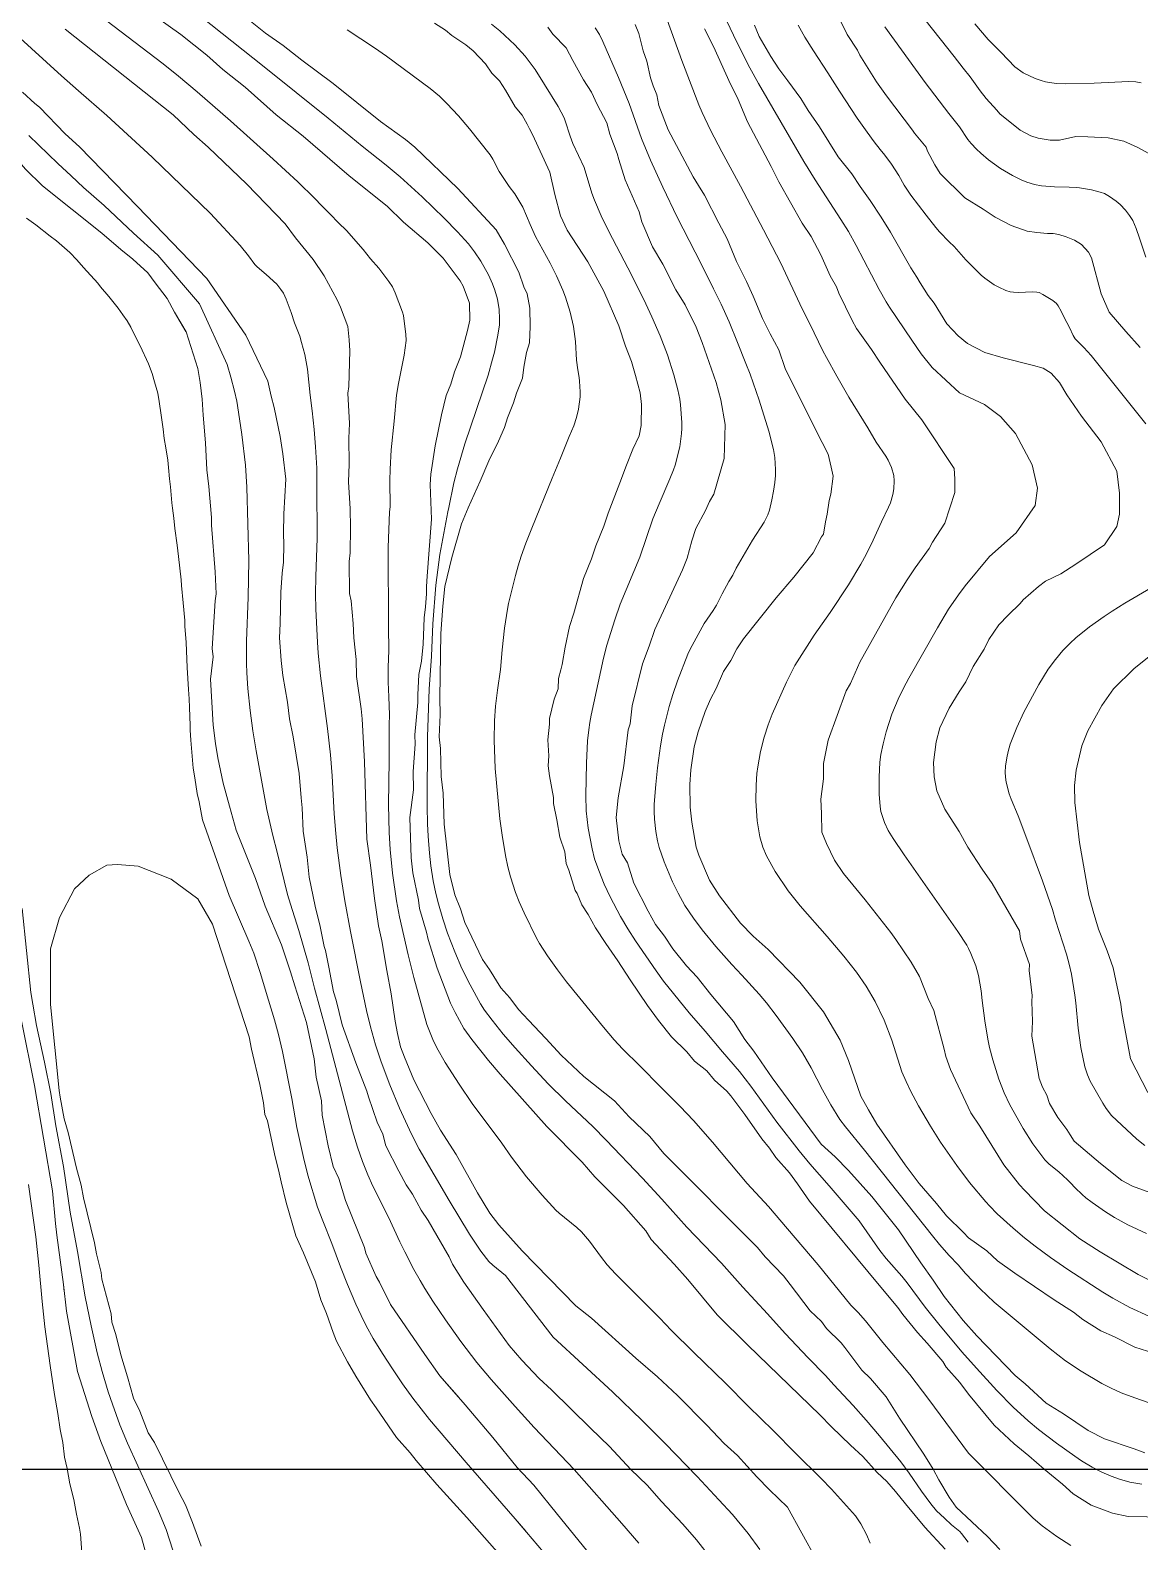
# Model space of a CAD drawing. Header units: metres. Extents: x 548946 to 557077, y 1838800 to 1845419.
# Drawn here: x 551527.1 to 551860.5, y 1842978.2 to 1843432.4 of the extents above; entities that cross this region are included whole.
import ezdxf

# ---------------------------------------------------------------- set-up
doc = ezdxf.new("R2010")
doc.units = ezdxf.units.M
doc.header["$LTSCALE"] = 28
for name, color, linetype, lineweight in [('1', 7, 'Continuous', 13), ('2', 7, 'Continuous', 13), ('60', 7, 'Continuous', 25)]:
    doc.layers.add(name, color=color, linetype=linetype, lineweight=lineweight)

msp = doc.modelspace()

# ---------------------------------------------------------------- linework, layer by layer
at = {"layer": '1'}
for points in [[(551622.09, 1843372.18), (551619.7, 1843374.55), (551617.28, 1843377.13), (551614.64, 1843379.73), (551612.63, 1843381.86), (551607.49, 1843386.85), (551600.11, 1843393.6), (551587.25, 1843405.14), (551577.32, 1843413.87), (551571.71, 1843418.57), (551567.02, 1843422.34), (551545.58, 1843438.59)], [(551560.99, 1843439.22), (551572.34, 1843431.12), (551580.17, 1843424.9), (551584.97, 1843420.62), (551591.68, 1843415.29), (551601.02, 1843406.96), (551609.13, 1843400.52), (551622.94, 1843388.63), (551634.4, 1843379.53), (551639.26, 1843374.75), (551646.59, 1843368.47), (551651.18, 1843363.91), (551656.27, 1843357.13), (551657.22, 1843355.46), (551659.08, 1843350.34), (551659.15, 1843345.26), (551658.49, 1843342.14), (551656.35, 1843334.27), (551654.58, 1843329.75), (551653.47, 1843326.06), (551652.09, 1843322.6)], [(551700.14, 1843098.89), (551696.15, 1843102.93), (551687.95, 1843110.65), (551682.73, 1843115.82), (551677.7, 1843121.17), (551672.82, 1843126.57), (551669.25, 1843130.7), (551665.88, 1843134.86), (551663.64, 1843137.92), (551662.42, 1843139.78), (551659.25, 1843145.54), (551656.84, 1843150.43), (551654.67, 1843155.43), (551652.51, 1843161.05), (551651.12, 1843165.31), (551649.75, 1843169.91), (551648.97, 1843173), (551648.18, 1843176.77), (551647.46, 1843181.29), (551647.04, 1843185.11), (551646.65, 1843190.15), (551646.49, 1843193.94), (551646.41, 1843199.08), (551646.45, 1843220.09), (551647.02, 1843234.37), (551647.63, 1843244.34), (551648.1, 1843253.96), (551649.01, 1843265.6), (551650.16, 1843274.88), (551652.57, 1843287.64), (551652.91, 1843288.93), (551654.38, 1843296.42), (551655.46, 1843300.58), (551657.71, 1843308.07), (551664.71, 1843328.76), (551666.05, 1843333.51), (551666.58, 1843335.64), (551667.65, 1843340.73), (551668.06, 1843343.9), (551668.13, 1843345.65), (551668.03, 1843348.51), (551667.53, 1843351.55), (551666.72, 1843354.28), (551665.98, 1843356.21), (551664.8, 1843358.89), (551662.47, 1843362.99), (551660.55, 1843365.78), (551658.75, 1843368.18), (551655.49, 1843371.84), (551651.48, 1843375.92), (551644.85, 1843382.31), (551638.28, 1843388.31), (551634.05, 1843391.87), (551626.85, 1843397.59), (551616.64, 1843405.95), (551597.41, 1843421.38), (551575.05, 1843439.12)], [(551794.03, 1843437.99), (551804.73, 1843424.48), (551807.41, 1843420.97), (551809.49, 1843418.42), (551812.51, 1843414.19), (551814.3, 1843411.85), (551817.49, 1843408.41), (551818.39, 1843407.24), (551824.54, 1843402.35), (551827.78, 1843400.69), (551829.9, 1843399.92), (551833.52, 1843399.32), (551836.31, 1843399.38), (551841.27, 1843400.46), (551844.84, 1843400.36), (551850.97, 1843400.04), (551855.66, 1843399.05), (551859.68, 1843397.23), (551863.2, 1843395.34)], [(551818.47, 1842975.81), (551814.72, 1842979.7), (551805.32, 1842988.53), (551803.2, 1842991.59), (551800.06, 1842996.82), (551798.43, 1842999.94), (551795.63, 1843004.45), (551788.29, 1843015.29), (551784.25, 1843021.69), (551779.55, 1843027.25), (551776.98, 1843029.75), (551771.88, 1843036.54), (551770.71, 1843037.93), (551766.4, 1843042.26), (551764.89, 1843044.38), (551761.47, 1843047.54), (551755.48, 1843055.5), (551753.41, 1843058.05), (551747.93, 1843063.78), (551745.58, 1843066.56), (551717.44, 1843094.85), (551713.3, 1843099.96), (551707.03, 1843105.85), (551702.67, 1843110.69), (551693.44, 1843118.02), (551686.62, 1843124.35), (551681.98, 1843129.41), (551676.77, 1843134.91), (551673.86, 1843138.14), (551671.18, 1843141.64), (551668.55, 1843144.64), (551665.13, 1843150.09), (551663, 1843153.15), (551657.66, 1843164.23), (551656.42, 1843168.41), (551654.68, 1843172.53), (551653.21, 1843178.71), (551651.49, 1843193.76), (551651.18, 1843203.13), (551650.61, 1843208.14), (551650.41, 1843216.51), (551650.01, 1843220.02), (551650.27, 1843226.65), (551650.19, 1843231.73), (551650.52, 1843251.07), (551651.11, 1843259.27), (551651.7, 1843265.18), (551653.82, 1843273.98), (551656.66, 1843284.05), (551658.65, 1843288.85), (551662.3, 1843296.89), (551664.9, 1843303.03), (551667.78, 1843308.95), (551669.61, 1843312.97), (551670.55, 1843315.87), (551672.32, 1843320.39), (551673.25, 1843323.3), (551675.02, 1843327.82), (551675.4, 1843331.17), (551676.17, 1843335.57), (551677.11, 1843338.47), (551677.31, 1843343.33), (551677.18, 1843348.9), (551676.45, 1843353.14), (551675.43, 1843355.31), (551673.91, 1843359.71), (551669.65, 1843368.11), (551667.13, 1843372.4), (551655.54, 1843384.79), (551642.68, 1843397.29), (551639.88, 1843399.52), (551632.4, 1843405.01), (551618.14, 1843416.34), (551608.69, 1843423.39), (551603.1, 1843427.83), (551597.85, 1843431.55), (551592.82, 1843435.55)], [(551648.58, 1843434.56), (551651.88, 1843432.39), (551653.83, 1843430.84), (551657.97, 1843428.01), (551660.2, 1843426.23), (551663.95, 1843422.34), (551665.8, 1843419.51), (551668.09, 1843417.23), (551669.94, 1843414.39), (551672.8, 1843409.38), (551674.87, 1843406.82), (551676.44, 1843404.21), (551677.12, 1843402.76), (551678.07, 1843401.09), (551683.18, 1843389.73), (551684.71, 1843383.05), (551686.46, 1843376.64), (551688.48, 1843372.3), (551694.65, 1843362.84), (551699.47, 1843353.99), (551703.96, 1843343.58), (551705.94, 1843337.45), (551707.73, 1843332.83), (551708.98, 1843328.66), (551710.33, 1843323.47), (551710.73, 1843319.96), (551710.7, 1843313.61)], [(551695.97, 1843186.35), (551694.75, 1843192.61), (551694.13, 1843197.78), (551694.04, 1843202.4), (551694.21, 1843212.18), (551694.59, 1843218.87), (551694.9, 1843222.13), (551695.21, 1843224.32), (551695.61, 1843226.54), (551699.33, 1843243.7), (551700.34, 1843247.64), (551702.71, 1843255.19), (551704.37, 1843259.91), (551710.27, 1843274.09), (551714.19, 1843285.52), (551716.03, 1843290.07), (551719.33, 1843297.58), (551720.36, 1843300.24), (551720.84, 1843301.71), (551722.25, 1843307.24), (551722.74, 1843311.18), (551722.86, 1843312.73), (551722.89, 1843314.55), (551722.49, 1843319.86), (551722.25, 1843321.51), (551721.69, 1843324.37), (551720.52, 1843328.85), (551718.58, 1843334.84), (551716.41, 1843340.51), (551713.91, 1843346.26), (551711.43, 1843351.51), (551706.65, 1843360.97), (551700.95, 1843371.93), (551698.66, 1843376.62), (551696.67, 1843381.28), (551695.89, 1843383.4), (551693.59, 1843391.17), (551690.14, 1843398.33), (551689.33, 1843400.56), (551687.88, 1843405.18), (551687.51, 1843406.06), (551685.71, 1843409.46), (551681.65, 1843416.08), (551678.79, 1843420.57), (551675.77, 1843424.62), (551672.7, 1843428.04), (551668.25, 1843432.2), (551665.71, 1843434.23)], [(551718.5, 1843435.56), (551722.86, 1843423.33), (551728.03, 1843409.96), (551728.98, 1843407.71), (551731.55, 1843402.32)], [(551736.4, 1843435.16), (551738.38, 1843430.89), (551740.57, 1843426.42), (551743.33, 1843421.05), (551745.89, 1843416.36), (551759.5, 1843392.96), (551762.9, 1843387.43), (551770.69, 1843375.54), (551772.94, 1843371.92), (551775.3, 1843367.72), (551782.21, 1843354.52), (551784.28, 1843350.81), (551785.3, 1843349.17), (551791.97, 1843339.23), (551794.82, 1843335.17), (551798.13, 1843331.07), (551806.28, 1843323.41), (551813.87, 1843319.89), (551818.61, 1843316.36), (551823.12, 1843311.2), (551828.1, 1843301.81), (551829.76, 1843294.77), (551829.05, 1843289.6), (551823.35, 1843281.39), (551815.31, 1843274.29), (551808, 1843265.42), (551806, 1843262.75), (551803.04, 1843258.42), (551799.68, 1843252.84), (551791.11, 1843237.72), (551789.47, 1843234.63), (551787.87, 1843231.36), (551786.03, 1843226.87), (551784.3, 1843221.51), (551783.37, 1843217.97), (551782.64, 1843214.77), (551782.33, 1843212.48), (551782.13, 1843207.94), (551782.16, 1843202.83), (551782.44, 1843199.13), (551782.68, 1843197.62), (551782.94, 1843196.67), (551783.77, 1843194.28), (551784.91, 1843191.91), (551786.36, 1843189.47), (551789.68, 1843184.59), (551805.81, 1843161.58), (551808.47, 1843157.42), (551809.03, 1843156.47), (551809.76, 1843154.98), (551811.24, 1843151.26), (551812.03, 1843148.35), (551812.84, 1843143.77), (551813.1, 1843140.82), (551813.95, 1843134.67), (551814.83, 1843129.21), (551815.37, 1843126.66), (551816.34, 1843123.01), (551818.12, 1843117.16), (551819.71, 1843113.06), (551821.47, 1843109.43), (551825.43, 1843102.33), (551828.34, 1843097.79), (551831.93, 1843092.91), (551833.27, 1843091.61), (551836.13, 1843089.37), (551838.79, 1843086.94), (551839.7, 1843086.06), (551841.05, 1843084.52), (551843.13, 1843082.54), (551844.27, 1843081.55), (551846.13, 1843080.11), (551850.13, 1843077.26), (551852.9, 1843075.56), (551856.88, 1843073.41), (551862.48, 1843070.83)], [(551828.56, 1843331.67), (551819.41, 1843333.93), (551813.88, 1843335.58), (551808.75, 1843338.29), (551805.95, 1843340.52), (551802.48, 1843344.18), (551798.73, 1843350.36), (551796.93, 1843352.7), (551794.47, 1843356.48), (551793.51, 1843358.15), (551791.67, 1843360.99), (551785.61, 1843371.73), (551782.81, 1843376.23), (551779.44, 1843381.19), (551776.42, 1843385.41), (551773.95, 1843389.2), (551769.81, 1843394.31), (551764.21, 1843403.33), (551760.84, 1843408.28), (551758.66, 1843411.84), (551754.74, 1843417.23), (551752.05, 1843420.74), (551749.58, 1843424.52), (551746.11, 1843430.47), (551744.7, 1843433.87)], [(551769.97, 1843436.41), (551772.61, 1843431.12), (551775.69, 1843426.39), (551776.37, 1843424.94), (551781.36, 1843416.87), (551784.38, 1843412.65), (551792.16, 1843402.36), (551792.78, 1843401.41), (551796.31, 1843397.24), (551796.7, 1843396.02), (551798.95, 1843391.95), (551800.52, 1843389.34), (551807.95, 1843382.06), (551813.43, 1843378.62), (551817.01, 1843376.24)], [(551783.87, 1843433.45), (551796.03, 1843416.64), (551803.06, 1843407.39), (551806.32, 1843403.32), (551808.83, 1843399.58), (551809.81, 1843398.35), (551811.42, 1843396.61), (551812.68, 1843395.41), (551815.01, 1843393.44), (551818.67, 1843390.79), (551822.25, 1843388.7), (551824.83, 1843387.46), (551826.58, 1843386.74), (551828.81, 1843386.04), (551830.99, 1843385.62), (551834.84, 1843385.32), (551839.25, 1843385.25), (551841.53, 1843385.1), (551842.36, 1843385.02), (551846, 1843384.38), (551848.61, 1843383.72), (551849.85, 1843383.28), (551851.42, 1843382.4), (551853.39, 1843381.05), (551854.56, 1843380.04), (551856.19, 1843378.35), (551857.43, 1843376.75), (551858.35, 1843375.19), (551859.41, 1843372.76), (551860.42, 1843369.94), (551862.26, 1843364.2)], [(551810.91, 1843434.31), (551814.92, 1843429.58), (551817.48, 1843426.96), (551818.87, 1843425.65), (551822.98, 1843421.37), (551825.44, 1843419.57), (551829, 1843417.89), (551830.81, 1843417.27), (551832.18, 1843416.9), (551833.35, 1843416.65)], [(551612.92, 1843268.24), (551613.29, 1843279.74), (551613.26, 1843295.62), (551613.18, 1843300.82), (551612.84, 1843307.16), (551612.43, 1843312.4), (551611.83, 1843318.01), (551611.21, 1843322.73), (551610.42, 1843330.54), (551609.64, 1843334.96), (551608.66, 1843338.56), (551608.1, 1843340.43), (551606.53, 1843344.42), (551605.54, 1843347.54), (551604.04, 1843351.56), (551603.17, 1843353.33), (551602.44, 1843354.48), (551601.16, 1843356.11), (551598.02, 1843358.98), (551595.26, 1843361.27), (551594.63, 1843362.02), (551592.73, 1843364.62), (551590.16, 1843367.72), (551581.23, 1843377.27), (551563.72, 1843394.23), (551550.09, 1843406.72), (551541.58, 1843414.15), (551536.48, 1843418.71), (551523.03, 1843431.03)], [(551682.62, 1843433.32), (551684.13, 1843431.21), (551688.16, 1843427.09), (551690.12, 1843423.25), (551693.32, 1843417.52), (551695.78, 1843413.74), (551697.47, 1843410.12), (551700.38, 1843404.61), (551701.29, 1843401.16), (551703.48, 1843395.31), (551703.93, 1843393.58), (551705.9, 1843387.46), (551710.06, 1843377.77), (551710.91, 1843374.82), (551714.06, 1843367.3), (551717.2, 1843362.07), (551721.12, 1843354.39), (551723.93, 1843349.88), (551727.24, 1843343.14), (551729.04, 1843338.52), (551733.2, 1843326.55)], [(551851.91, 1843024.31), (551849.06, 1843025.76), (551842.83, 1843029.38), (551838.17, 1843032.54), (551833.51, 1843036.14), (551816.7, 1843050.16), (551812.55, 1843054.12), (551808.13, 1843058.8), (551805.87, 1843061.36), (551803.22, 1843064.15), (551800.26, 1843067.53), (551798.15, 1843070.09), (551777.76, 1843095.88), (551772.06, 1843102.82), (551770.39, 1843105.06), (551767.65, 1843109.44), (551765.15, 1843113.97), (551761.74, 1843120.63), (551759.12, 1843125.1), (551756.27, 1843129.36), (551751.25, 1843136.29), (551748.29, 1843140.1), (551746.14, 1843142.7), (551740.95, 1843148.45), (551737.91, 1843151.66), (551733.07, 1843157.06), (551729, 1843162.08), (551726.4, 1843165.57), (551723.83, 1843169.38), (551721.77, 1843173.04), (551720.07, 1843176.52), (551717.54, 1843182.53), (551716.1, 1843186.81), (551715.6, 1843188.79), (551715.04, 1843191.59), (551714.66, 1843195.28), (551714.58, 1843197.66), (551714.62, 1843199.81), (551715.05, 1843205.73), (551715.58, 1843210.76), (551716.46, 1843217.32), (551717.08, 1843220.89), (551717.66, 1843223.51), (551719.11, 1843229.16), (551720.16, 1843232.75), (551721.56, 1843236.86), (551724.67, 1843244.86), (551725.39, 1843246.4), (551729.6, 1843254.11), (551732.34, 1843257.99), (551733.34, 1843259.58), (551735.03, 1843263.03), (551736.99, 1843266.68), (551738.17, 1843268.62), (551739.26, 1843270.76), (551744.13, 1843279.18), (551747.63, 1843284.6), (551748.73, 1843286.77), (551749.2, 1843288.15), (551749.92, 1843291.23), (551750.43, 1843293.85), (551750.84, 1843296.51), (551751.01, 1843298.62), (551751.03, 1843300.43), (551750.82, 1843304.04), (551750.39, 1843306.42), (551749.07, 1843311.89), (551746.14, 1843321.18), (551743.37, 1843329.01), (551742.15, 1843332.21), (551739.64, 1843338.53), (551737.06, 1843344.75), (551734.68, 1843350.06), (551732.42, 1843354.7), (551728.66, 1843362.2), (551721.49, 1843376.17), (551717.16, 1843385.26), (551713.45, 1843393.32), (551710.72, 1843399.9), (551707.05, 1843410.38), (551703.87, 1843418.19), (551699.13, 1843429.05), (551698.11, 1843431.08), (551696.81, 1843433.13)], [(551729.73, 1843432.82), (551732.37, 1843427.53), (551737.48, 1843416.17), (551739.11, 1843413.06), (551739.78, 1843411.61), (551742.59, 1843404.82), (551743.54, 1843403.15), (551749.72, 1843391.4), (551752.02, 1843386.84), (551759.03, 1843374.43), (551761.77, 1843370.42), (551764.69, 1843364.91), (551767.44, 1843358.62), (551769.35, 1843355.28), (551770.08, 1843353.33), (551774.07, 1843345.15), (551775.36, 1843342.76), (551779.89, 1843336.42), (551782.36, 1843332.63), (551789.98, 1843321.56), (551795.02, 1843315.28), (551804.71, 1843300.7), (551804.91, 1843297.56), (551804.91, 1843293.44), (551801.86, 1843284.3), (551798.2, 1843278.55), (551797.15, 1843276.65), (551792.99, 1843270.83), (551790.6, 1843267.26), (551787.16, 1843261.78), (551776.41, 1843242.51), (551773.59, 1843236.09), (551772.31, 1843233.91), (551766.9, 1843219.06), (551765.42, 1843212.03), (551765.43, 1843207.46), (551764.61, 1843201.27), (551764.85, 1843196.98), (551764.98, 1843191.4), (551766.39, 1843188.01), (551768.74, 1843182.94), (551771.49, 1843178.94), (551777.98, 1843171.04), (551785.71, 1843161.25), (551787.22, 1843159.14), (551791.82, 1843152.3), (551794.34, 1843148.01), (551796.87, 1843141.44), (551798.56, 1843137.82), (551801.66, 1843126.23), (551802.17, 1843124.01), (551803.63, 1843120.11), (551809.7, 1843107.08), (551812.44, 1843103.08), (551819.62, 1843091.45), (551824.37, 1843085.39), (551825.83, 1843083.77), (551831.87, 1843077.6), (551842.49, 1843069.16), (551848.53, 1843065.28), (551859.98, 1843058.46)], [(551833.35, 1843416.65), (551835.5, 1843416.37), (551838.26, 1843416.3), (551846.73, 1843416.49), (551857.21, 1843416.95), (551859.26, 1843416.86), (551860.87, 1843416.56)], [(551524.78, 1843413.73), (551528.47, 1843410.34), (551529.87, 1843409.23), (551537.65, 1843401.23), (551541.9, 1843397.4), (551559.32, 1843379.42), (551580.21, 1843357.76), (551591.9, 1843340.77), (551598.5, 1843326.89), (551599.52, 1843322.43), (551600.42, 1843318.98), (551602.18, 1843310.28), (551603.03, 1843305.05), (551603.89, 1843297.52), (551603.31, 1843287.04), (551603.22, 1843281.18), (551603.34, 1843277.89), (551603.19, 1843272.54), (551602.81, 1843269.19), (551602.44, 1843263.56), (551602.25, 1843254.14), (551601.98, 1843249.79), (551602.51, 1843242.99), (551603.03, 1843238.47), (551604.45, 1843230.51), (551605.02, 1843225.49), (551606.15, 1843220.03), (551607.92, 1843209.05), (551608.5, 1843201.75), (551608.84, 1843198.74), (551609.15, 1843191.66), (551610.29, 1843183.91), (551610.97, 1843177.89), (551612.73, 1843169.2), (551614.2, 1843163.02), (551615.39, 1843157.06), (551615.79, 1843155.83)], [(551573.9, 1843341.82), (551570.45, 1843347.71), (551568.21, 1843351.78), (551564.62, 1843356.45), (551562.49, 1843359.51), (551557.96, 1843363.56), (551554.33, 1843366.45), (551548.68, 1843371.39), (551530.8, 1843385.61), (551525.65, 1843390.61), (551524.47, 1843392), (551509.54, 1843403.86)], [(551731.55, 1843402.32), (551734.91, 1843395.8), (551740.47, 1843385.55), (551747.46, 1843372.41), (551752.67, 1843362.38), (551759.08, 1843348.7), (551761.38, 1843344.12), (551765.25, 1843336.09), (551766.34, 1843334), (551769.48, 1843328.39), (551773.1, 1843322.17), (551778.75, 1843312.88), (551781.25, 1843308.56), (551784.19, 1843304.36), (551784.89, 1843303.18), (551785.88, 1843300.96), (551786.56, 1843298.54), (551786.73, 1843297.03), (551786.61, 1843294.57), (551786.29, 1843292.86), (551785.57, 1843290.36), (551785, 1843289.02), (551782.83, 1843284.61), (551780.37, 1843279.18), (551778.29, 1843274.85), (551776.69, 1843271.91), (551772.94, 1843265.69), (551767.43, 1843257.39), (551762.66, 1843250.59), (551756.88, 1843241.49), (551755.81, 1843239.53), (551754.29, 1843236.46), (551750.03, 1843226.91), (551748.79, 1843223.65), (551747.6, 1843219.9), (551746.51, 1843215.67), (551745.7, 1843211.08), (551745.46, 1843208.99), (551745.2, 1843205.56), (551745.12, 1843200.79), (551745.56, 1843194.79), (551745.89, 1843192.41), (551746.33, 1843190), (551747.26, 1843186.88), (551748.31, 1843184.29), (551750.94, 1843179.58), (551754.81, 1843173.78), (551758.44, 1843169.22), (551766.58, 1843160.07), (551771.59, 1843154.13), (551775.41, 1843149.29), (551778.29, 1843145.16), (551780.97, 1843140.48), (551783.65, 1843134.94), (551785.94, 1843128.94), (551789.02, 1843119.42), (551790.24, 1843116.43), (551791.54, 1843113.71), (551794.03, 1843109.18), (551797.6, 1843103.05), (551800.61, 1843098.28), (551805.54, 1843091.19), (551809.34, 1843086.15), (551814.25, 1843080.28), (551815.28, 1843079.12), (551817.62, 1843076.74), (551822.44, 1843072.38), (551825.86, 1843069.49), (551829.05, 1843066.99), (551833.64, 1843063.59), (551838.84, 1843059.94), (551849.35, 1843053.17), (551852.37, 1843051.34), (551857.48, 1843048.56), (551863.16, 1843045.92)], [(551607.81, 1843161.82), (551605.29, 1843169.8), (551604.46, 1843172.7), (551601.31, 1843185.36), (551599.97, 1843190.44), (551598.22, 1843198.17), (551594.99, 1843215.89), (551594, 1843221.81), (551593.23, 1843227.94), (551592.52, 1843234.62), (551592.2, 1843239.26), (551592.09, 1843242.06), (551592.07, 1843248.78), (551592.59, 1843262.06), (551592.75, 1843273.04), (551592.21, 1843295.12), (551591.78, 1843301.71), (551590.71, 1843310.88), (551589.74, 1843317.57), (551589.15, 1843320.93), (551588.5, 1843323.94), (551587.43, 1843328.13), (551586.32, 1843331.92), (551577.97, 1843350.13), (551565.5, 1843364.79), (551558.18, 1843371.38), (551549.31, 1843379.69), (551543.17, 1843385.15), (551539.37, 1843388.67), (551535.44, 1843392.33), (551526.74, 1843400.71)], [(551614.61, 1843110.62), (551613.02, 1843117.81), (551612.39, 1843123.33), (551610.13, 1843134.25), (551606.58, 1843145.27), (551605.34, 1843149.45), (551602.63, 1843157.53), (551597.74, 1843169.16), (551594.76, 1843177.46), (551589.03, 1843192.05), (551586.94, 1843199.18), (551585.13, 1843206.09), (551583.49, 1843213.78), (551582.75, 1843218.01), (551582.12, 1843223.53), (551581.3, 1843237.41), (551582.05, 1843244.1), (551581.77, 1843246.61), (551582.67, 1843260.94), (551582.94, 1843263.01), (551582.69, 1843269.59), (551581.59, 1843283.69), (551581.58, 1843285.97), (551580.77, 1843295.28), (551580.2, 1843300.3), (551579.78, 1843308.38), (551579.08, 1843316.69), (551578.79, 1843321.48), (551578.21, 1843326.5), (551577.48, 1843330.73), (551573.93, 1843341.76), (551570.45, 1843347.71), (551568.21, 1843351.78), (551564.62, 1843356.45), (551562.49, 1843359.51), (551557.96, 1843363.56), (551554.33, 1843366.45), (551548.68, 1843371.39), (551530.8, 1843385.61), (551525.65, 1843390.61)], [(551817.01, 1843376.24), (551821.86, 1843373.74), (551826.65, 1843372.03), (551829.53, 1843371.61), (551832.75, 1843371.27), (551834.44, 1843371.27), (551836.13, 1843371.02), (551838.34, 1843370.35), (551840.88, 1843369.26), (551842.99, 1843368), (551845.11, 1843365.65), (551845.96, 1843363.98), (551848.86, 1843353.2), (551851.28, 1843347.63), (551856.26, 1843341.85), (551860.62, 1843337.02)], [(551779.46, 1842977.73), (551778.32, 1842980.34), (551776.67, 1842983.54), (551775.02, 1842985.91), (551773.3, 1842987.95), (551767.85, 1842993.92), (551764.76, 1842997.14), (551757.05, 1843004.74), (551750.3, 1843011.58), (551742.91, 1843018.79), (551735.98, 1843025.85), (551726.5, 1843035.07), (551719.73, 1843041.78), (551716.26, 1843045.36), (551702.95, 1843058.66), (551700.43, 1843061.4), (551698.71, 1843063.58), (551695.1, 1843068.48), (551692.79, 1843071.25), (551691.38, 1843072.64), (551686.06, 1843076.86), (551685, 1843077.78), (551680.89, 1843082.3), (551676.21, 1843087.86), (551671.76, 1843093.78), (551668.8, 1843097.97), (551659.93, 1843109.83), (551655.96, 1843115.63), (551651.77, 1843122.22), (551649.26, 1843126.55), (551648.07, 1843129.05), (551646.83, 1843132.14), (551646.32, 1843133.65), (551642.4, 1843147.77), (551640.66, 1843154.5), (551638.09, 1843165.95), (551637.19, 1843170.72), (551635.93, 1843179.06), (551635.21, 1843186.18), (551634.94, 1843191.27), (551634.78, 1843199.66), (551635, 1843213.01), (551634.96, 1843223.68), (551635.02, 1843226.63), (551634.86, 1843232.11), (551634.64, 1843236.47), (551634.67, 1843241.03), (551634.86, 1843246.01), (551634.73, 1843253.15), (551634.65, 1843276.96), (551635.03, 1843287.7), (551635.29, 1843289.19), (551635.16, 1843297.09), (551635.25, 1843300.52), (551635.6, 1843306.34), (551636.48, 1843314.91), (551637.17, 1843322.72), (551637.72, 1843326.18), (551639.44, 1843334.79), (551640.05, 1843339.16), (551639.93, 1843341.09), (551639.5, 1843344.97), (551639.24, 1843346.68), (551638.99, 1843347.64), (551636.74, 1843353.52), (551635.94, 1843355.31), (551634.85, 1843356.93), (551631.87, 1843360.86), (551629.36, 1843363.73), (551627.18, 1843366.47), (551622.09, 1843372.18)], [(551866.79, 1843081.96), (551858.31, 1843085.05), (551855.07, 1843086.71), (551848.64, 1843091.82), (551840.76, 1843098.54), (551839.52, 1843100.43), (551838.57, 1843102.1), (551835.88, 1843105.61), (551833.36, 1843109.89), (551832.57, 1843112.34), (551831.28, 1843114.74), (551830.21, 1843117.41), (551828, 1843130.11), (551828.26, 1843134.46), (551828.07, 1843140.54), (551828.12, 1843142.32), (551827.26, 1843149.85), (551827.31, 1843151.63), (551824.67, 1843159.21), (551824.38, 1843161.71), (551816.14, 1843176.02), (551813.11, 1843180.24), (551808.8, 1843186.86), (551806.22, 1843191.65), (551801.9, 1843198.27), (551799.49, 1843203.84), (551798.75, 1843208.07), (551798.51, 1843212.37), (551799.33, 1843218.56), (551800.37, 1843222.74), (551803.25, 1843228.66), (551806.25, 1843233.58), (551808.19, 1843236.6), (551810.46, 1843241.17), (551813.68, 1843246.37), (551815.12, 1843249.33), (551818.17, 1843253.75), (551820.89, 1843256.6), (551824.56, 1843260.07), (551825.45, 1843261.18), (551830.06, 1843265.27), (551832.17, 1843266.78), (551836.74, 1843269.08), (551841.25, 1843271.89), (551849.87, 1843277.75), (551853.63, 1843283.24), (551854.42, 1843286.97), (551854.42, 1843293.24), (551853.63, 1843299.91), (551848.88, 1843308.73), (551842.94, 1843316.38), (551838.58, 1843322.84), (551836.4, 1843326.57), (551833.83, 1843329.31), (551831.45, 1843330.88), (551828.56, 1843331.67)], [(551614.61, 1843110.62), (551613.02, 1843117.81), (551612.39, 1843123.33), (551610.13, 1843134.25), (551606.58, 1843145.27), (551605.34, 1843149.45), (551602.63, 1843157.53), (551597.74, 1843169.16), (551594.76, 1843177.46), (551589.03, 1843192.05), (551586.94, 1843199.18), (551585.13, 1843206.09), (551583.49, 1843213.78), (551582.75, 1843218.01), (551582.12, 1843223.53), (551581.3, 1843237.41), (551582.05, 1843244.1), (551581.77, 1843246.61), (551582.67, 1843260.94), (551582.94, 1843263.01), (551582.69, 1843269.59), (551581.59, 1843283.69), (551581.58, 1843285.97), (551580.77, 1843295.28), (551580.2, 1843300.3), (551579.78, 1843308.38), (551579.08, 1843316.69), (551578.79, 1843321.48), (551578.3, 1843325.76)], [(551733.2, 1843326.55), (551734.56, 1843321.37), (551735.92, 1843313.9), (551735.56, 1843303.7), (551732.48, 1843292.93), (551731.2, 1843290.75), (551729.98, 1843288.07), (551727.05, 1843282.65), (551725.94, 1843278.97), (551724.51, 1843273.72), (551723.13, 1843270.26), (551714.77, 1843252.28), (551713.06, 1843247.26), (551711.12, 1843241.95), (551707.99, 1843229.4), (551707.33, 1843223.99), (551706.78, 1843222.14), (551705.48, 1843211.32), (551703.78, 1843201.73), (551703.19, 1843195.82), (551703.99, 1843188.79), (551704.95, 1843184.84), (551706.52, 1843182.22), (551708.5, 1843176.1), (551712.76, 1843167.69), (551715, 1843163.63), (551717.69, 1843160.13), (551720.16, 1843156.34), (551724.3, 1843151.23), (551727.49, 1843147.78), (551731.63, 1843142.66), (551738.41, 1843134.55), (551741.83, 1843129.09), (551744.51, 1843125.59), (551750, 1843117.58), (551764.73, 1843097.67), (551768.98, 1843093.83), (551773.01, 1843089.72), (551780.01, 1843081.88), (551788.01, 1843071.87), (551794.73, 1843061.97), (551798.38, 1843056.8), (551801.74, 1843051.85), (551807.39, 1843044.62), (551811.48, 1843040), (551823, 1843028.11), (551826.08, 1843025.67), (551832.34, 1843019.78), (551837.54, 1843016.56), (551844.97, 1843011.57), (551849.83, 1843009.07), (551858.81, 1843006.04), (551862, 1843004.88)], [(551652.09, 1843322.6), (551650.72, 1843316.86), (551648.74, 1843307.48), (551647.43, 1843298.95), (551647.27, 1843295.88), (551647.7, 1843285.51), (551646.36, 1843268.33), (551646.2, 1843265.27), (551646.21, 1843262.98), (551645.89, 1843259.13), (551645.51, 1843255.79), (551645.15, 1843247.87), (551644.72, 1843242.74), (551643.89, 1843238.83), (551643.58, 1843232.7), (551643.59, 1843230.41), (551642.67, 1843220.65), (551642.73, 1843217.86), (551642.15, 1843209.67), (551642.28, 1843204.09), (551641.19, 1843195.84), (551641.57, 1843183.68), (551642.08, 1843179.17), (551643.78, 1843170.98), (551644.07, 1843168.47), (551646.15, 1843161.34), (551646.66, 1843159.11), (551649.42, 1843150.53), (551653.42, 1843140.06), (551654.76, 1843137.17), (551657.35, 1843132.38), (551659.75, 1843129.1), (551664.79, 1843122.82), (551668.32, 1843118.65), (551682.31, 1843102.97), (551692.94, 1843092.25), (551696.74, 1843087.85), (551705.36, 1843079.18), (551712.07, 1843071.57), (551713.64, 1843068.95), (551720.58, 1843061.62), (551724.67, 1843057), (551733.51, 1843046.33), (551742.69, 1843037.21), (551764.39, 1843016.32), (551767.86, 1843012.65), (551773.56, 1843007.21), (551777.25, 1843003.82), (551781.62, 1842998.98), (551784.47, 1842996.26), (551787.1, 1842993.26), (551790.07, 1842989.53), (551795.94, 1842982.58), (551802.04, 1842975.91)], [(551710.7, 1843313.61), (551710.04, 1843310.48), (551708.21, 1843306.46), (551706.22, 1843301.66), (551704.29, 1843296.36), (551700.75, 1843287.31), (551699.42, 1843283.35), (551697.04, 1843277.49), (551695.72, 1843273.53), (551693.34, 1843267.66), (551690.48, 1843257.17), (551689.15, 1843253.21), (551687.83, 1843246.96), (551686.9, 1843241.77), (551686.57, 1843240.21), (551685.86, 1843237.59), (551685.7, 1843234.52), (551684.54, 1843231.34), (551683.17, 1843225.59), (551683.12, 1843223.81), (551682.63, 1843219.18), (551682.92, 1843214.38), (551682.77, 1843211.32), (551683.11, 1843208.31), (551684.36, 1843201.84), (551684.31, 1843200.06), (551685.38, 1843195.1), (551686.24, 1843189.86), (551687.76, 1843185.46), (551688.16, 1843181.95), (551688.89, 1843180), (551690.86, 1843173.88), (551691.48, 1843172.93), (551692.88, 1843169.53), (551694.73, 1843166.7), (551696.98, 1843162.63), (551700.06, 1843157.9), (551703.7, 1843152.73), (551707.4, 1843147.06), (551712.61, 1843139.27), (551715.91, 1843134.82), (551719.78, 1843129.92), (551724.36, 1843125.37), (551726.71, 1843122.59), (551730.35, 1843119.7), (551732.7, 1843116.92), (551736.39, 1843113.53), (551737.57, 1843112.14), (551741.77, 1843106.52), (551746.92, 1843099.24), (551749.27, 1843096.46), (551751.12, 1843093.62), (551755.2, 1843089), (551757.61, 1843085.72), (551761.25, 1843080.55), (551782.19, 1843055.25), (551787.79, 1843048.52), (551789.3, 1843046.41), (551793.72, 1843041.07), (551796.63, 1843037.85), (551801.33, 1843032.29), (551802.29, 1843030.62), (551806.37, 1843026), (551809.06, 1843022.5), (551816.73, 1843013.21), (551822.71, 1843007.55), (551827.19, 1843003.99), (551831.71, 1842999.94), (551837.3, 1842995.49), (551840.44, 1842992.55), (551845.91, 1842989.11), (551852.28, 1842986.79), (551856.96, 1842985.8), (551868.17, 1842985.56)], [(551607.81, 1843161.82), (551605.29, 1843169.8), (551604.46, 1843172.7), (551601.31, 1843185.36), (551599.97, 1843190.44), (551598.22, 1843198.17), (551594.99, 1843215.89), (551594, 1843221.81), (551593.23, 1843227.94), (551592.52, 1843234.62), (551592.2, 1843239.26), (551592.09, 1843242.06), (551592.07, 1843248.78), (551592.59, 1843262.06), (551592.75, 1843272.99)], [(551746.35, 1842975.81), (551742.78, 1842980.63), (551738.07, 1842986.32), (551734.04, 1842990.8), (551727.5, 1842997.79), (551717.92, 1843007.67), (551711, 1843014.64), (551702.04, 1843023.18), (551684.26, 1843039.69), (551669.87, 1843058.14), (551666.12, 1843061.25), (551664.95, 1843062.38), (551662.51, 1843065.48), (551659.1, 1843070.59), (551652.94, 1843080.76), (551644, 1843096.15), (551641.63, 1843100.65), (551638.04, 1843108.5), (551635.15, 1843115.43), (551632.54, 1843122.38), (551630.82, 1843127.5), (551629.32, 1843132.88), (551628.17, 1843137.85), (551626.36, 1843146.38), (551623.35, 1843161.51), (551621.63, 1843170.79), (551620.44, 1843178.35), (551619.35, 1843186.67), (551618.9, 1843191.03), (551618.46, 1843196.93), (551617.85, 1843208.35), (551617.31, 1843214.66), (551616.39, 1843222.55), (551614.29, 1843238.37), (551613.63, 1843245.16), (551613.4, 1843248.48), (551612.95, 1843258.38), (551612.83, 1843263.04), (551612.92, 1843268.24)], [(551863.83, 1843244.64), (551858.71, 1843240.5), (551852.54, 1843234.46), (551849.05, 1843229.48), (551844.83, 1843221.89), (551843.06, 1843217.36), (551841.36, 1843210.05), (551840.87, 1843205.42), (551840.95, 1843200.35), (551842.32, 1843188.31), (551845.16, 1843172.38), (551846.46, 1843167.7), (551848.1, 1843162.29), (551850.63, 1843155.72), (551852.48, 1843150.6), (551854.75, 1843139.68), (551855.04, 1843137.17), (551857.65, 1843123.24), (551862.87, 1843113.17)], [(551861.05, 1842995.42), (551857.51, 1842996.04), (551854.43, 1842996.94), (551851.83, 1842997.92), (551849.09, 1842999.08), (551846.2, 1843000.53), (551842.98, 1843002.49), (551840.94, 1843003.85), (551835.48, 1843007.77), (551830.07, 1843011.86), (551826.9, 1843014.5), (551822.43, 1843018.6), (551817.52, 1843023.61), (551811.38, 1843030.31), (551807.05, 1843035.26), (551800.1, 1843043.54), (551796.04, 1843048.65), (551790.59, 1843055.98), (551788.99, 1843058.02), (551784.26, 1843063.29), (551782.33, 1843065.65), (551776.17, 1843074.6), (551767.16, 1843085.1), (551761.34, 1843091.72), (551758.09, 1843095.59), (551751.42, 1843104.3), (551743.64, 1843115.11), (551740.26, 1843119.46), (551735.06, 1843125.42), (551729.91, 1843131.57), (551725.12, 1843137.08), (551717.36, 1843146.67), (551715.16, 1843149.74), (551708.97, 1843158.78), (551706.68, 1843162.33), (551704.5, 1843166.1), (551701.35, 1843171.93), (551699.6, 1843175.73), (551697.91, 1843179.84), (551696.69, 1843183.38), (551695.97, 1843186.35)], [(551671.96, 1842970.02), (551658.25, 1842985.47), (551649.24, 1842995.37), (551643.09, 1843002.54), (551641.29, 1843004.87), (551637.21, 1843009.49), (551631.1, 1843018.45), (551629.31, 1843020.78), (551624.94, 1843027.9), (551622.42, 1843032.19), (551619.16, 1843038.42), (551618.09, 1843041.09), (551616.18, 1843046.72), (551614.44, 1843050.84), (551612.8, 1843056.24), (551609.26, 1843064.98), (551606.9, 1843070.05), (551603.97, 1843080.13), (551602.5, 1843086.32), (551601.93, 1843089.05), (551600.52, 1843094.73), (551598.37, 1843104.65), (551597.64, 1843106.6), (551597.24, 1843110.11), (551596.1, 1843115.57), (551593.62, 1843126.21), (551592.93, 1843129.94), (551581.92, 1843163.74), (551577.45, 1843171.38), (551569.49, 1843177.28), (551559.54, 1843181.22), (551553.32, 1843181.72), (551550.09, 1843181.47), (551544.87, 1843178.52), (551540.39, 1843174.33), (551535.92, 1843165.71)], [(551671.96, 1842970.02), (551658.25, 1842985.47), (551649.24, 1842995.37), (551643.09, 1843002.54), (551641.29, 1843004.87), (551637.21, 1843009.49), (551631.1, 1843018.45), (551629.31, 1843020.78), (551624.94, 1843027.9), (551622.42, 1843032.19), (551619.16, 1843038.42), (551618.09, 1843041.09), (551616.18, 1843046.72), (551614.44, 1843050.84), (551612.8, 1843056.24), (551609.26, 1843064.98), (551606.9, 1843070.05), (551603.97, 1843080.13), (551602.5, 1843086.32), (551601.93, 1843089.05), (551600.52, 1843094.73), (551598.37, 1843104.65), (551597.64, 1843106.6), (551597.24, 1843110.11), (551596.1, 1843115.57), (551593.62, 1843126.21), (551592.93, 1843129.94), (551581.92, 1843163.74), (551577.45, 1843171.38), (551569.49, 1843177.28), (551559.54, 1843181.22), (551553.32, 1843181.72), (551550.09, 1843181.47), (551544.87, 1843178.52), (551540.39, 1843174.33), (551535.92, 1843165.71)], [(551535.92, 1843165.71), (551533.18, 1843156.36), (551533.18, 1843139.62), (551535.84, 1843113.75), (551536.07, 1843111.75), (551537.32, 1843105.28), (551538.56, 1843101.1), (551541.04, 1843090.46), (551542.4, 1843085.28), (551543.08, 1843081.55), (551546.42, 1843067.96), (551547.04, 1843064.72), (551548.45, 1843059.04), (551548.68, 1843057.04), (551551.39, 1843046.67), (551551.68, 1843044.17), (551552.86, 1843040.49), (551554.33, 1843034.31), (551556.36, 1843027.68), (551558.11, 1843021.27), (551560.07, 1843017.43), (551562.6, 1843010.86), (551564.45, 1843008.02), (551571.75, 1842993.1), (551573.72, 1842989.26), (551575.85, 1842983.92), (551578.44, 1842976.85)], [(551535.92, 1843165.71), (551533.18, 1843156.36), (551533.18, 1843139.62), (551535.84, 1843113.75), (551536.07, 1843111.75), (551537.32, 1843105.28), (551538.56, 1843101.1), (551541.04, 1843090.46), (551542.4, 1843085.28), (551543.08, 1843081.55), (551546.42, 1843067.96), (551547.04, 1843064.72), (551548.45, 1843059.04), (551548.68, 1843057.04), (551551.39, 1843046.67), (551551.68, 1843044.17), (551552.86, 1843040.49), (551554.33, 1843034.31), (551556.36, 1843027.68), (551558.11, 1843021.27), (551560.07, 1843017.43), (551562.6, 1843010.86), (551564.45, 1843008.02), (551571.75, 1842993.1), (551573.72, 1842989.26), (551575.85, 1842983.92), (551578.44, 1842976.85)], [(551709.98, 1842977.75), (551704.82, 1842983.68), (551690.52, 1842999.85), (551678.57, 1843012.49), (551672.79, 1843018.84), (551665.63, 1843026.88), (551661.25, 1843032.05), (551656.45, 1843038.39), (551651.89, 1843044.86), (551648.05, 1843050.48), (551645.66, 1843054.26), (551644.28, 1843056.63), (551642.41, 1843060.01), (551639.62, 1843065.33), (551638.12, 1843068.28), (551634.78, 1843075.74), (551630.09, 1843085.06), (551628.56, 1843088.47), (551626.93, 1843092.4), (551625.4, 1843096.72), (551623.93, 1843101.69), (551615.94, 1843132.14), (551612.56, 1843144.5), (551610.61, 1843152.09), (551607.81, 1843161.82)], [(551635.2, 1843074.8), (551634.78, 1843075.74), (551630.09, 1843085.06), (551628.56, 1843088.47), (551626.93, 1843092.4), (551625.4, 1843096.72), (551623.93, 1843101.69), (551615.94, 1843132.14), (551612.56, 1843144.5), (551610.61, 1843152.09), (551607.81, 1843161.82)], [(551615.79, 1843155.83), (551616.86, 1843150.87), (551618.22, 1843143.41), (551619.01, 1843140.96), (551620.88, 1843133.55), (551624.99, 1843122.07), (551628.25, 1843113.55), (551628.7, 1843111.83), (551631.34, 1843104.25), (551633.03, 1843100.63), (551633.93, 1843097.18), (551637.86, 1843089.5), (551640.1, 1843085.44), (551641.95, 1843082.6), (551644.53, 1843077.81), (551646.66, 1843074.75), (551653, 1843063.79), (551654.01, 1843061.62), (551657.43, 1843056.17), (551663.2, 1843047.93), (551671.04, 1843037.14), (551674.85, 1843032.75), (551680.05, 1843027.25), (551683.74, 1843023.86), (551695.49, 1843012.25), (551701.19, 1843006.8), (551707.57, 1842999.91), (551712.44, 1842995.13), (551716.8, 1842990.29), (551723.18, 1842983.4), (551727.27, 1842978.79), (551730.85, 1842974.11)], [(551524.47, 1843134.7), (551528.45, 1843115.25), (551533.85, 1843083.59), (551534.72, 1843073.78), (551535.12, 1843070.27), (551537.07, 1843055.5), (551537.32, 1843053.28)], [(551524.47, 1843134.7), (551528.45, 1843115.25), (551533.85, 1843083.59), (551534.72, 1843073.78), (551535.12, 1843070.27), (551537.07, 1843055.5), (551537.99, 1843047.48), (551541.33, 1843029.31), (551545.67, 1843015.83), (551548.32, 1843008.26), (551556.07, 1842989.33), (551560.51, 1842979.42), (551561.81, 1842974.74)], [(551698.2, 1842970.78), (551685.49, 1842986.35), (551678.38, 1842995.19), (551673.46, 1843000.48), (551666.07, 1843009.54), (551657.84, 1843019.27), (551650.23, 1843028.05), (551645.69, 1843034.39), (551635.33, 1843049.47), (551632.02, 1843056.21), (551631.06, 1843057.88), (551627.97, 1843064.89), (551627.52, 1843066.62), (551621.84, 1843080.7), (551619.81, 1843087.33), (551618.13, 1843090.95), (551616.66, 1843097.14), (551614.85, 1843106.33), (551614.61, 1843110.62)], [(551656.04, 1843021.35), (551650.23, 1843028.05), (551645.69, 1843034.39), (551635.33, 1843049.47), (551632.02, 1843056.21), (551631.06, 1843057.88), (551627.97, 1843064.89), (551627.52, 1843066.62), (551621.84, 1843080.7), (551619.81, 1843087.33), (551618.13, 1843090.95), (551616.66, 1843097.14), (551614.85, 1843106.33), (551614.61, 1843110.62)], [(551808.9, 1842978.05), (551806.88, 1842980.69), (551806.38, 1842981.2), (551803.87, 1842983.24), (551801.83, 1842985.29), (551799.43, 1842987.42), (551797.72, 1842989.53), (551794.94, 1842993.37), (551791.22, 1842998.76), (551788.65, 1843002.16), (551782.3, 1843009.99), (551778.28, 1843014.74), (551774.41, 1843019.1), (551768.59, 1843025.32), (551766.1, 1843028.1), (551760.87, 1843033.47), (551753.98, 1843040.76), (551748.67, 1843046.62), (551741.17, 1843054.69), (551734.76, 1843061.92), (551724.41, 1843072.73), (551716.92, 1843081.16), (551711.04, 1843087.45), (551700.14, 1843098.89)], [(551526.58, 1843085.52), (551528.77, 1843069.81), (551529.73, 1843061.3), (551530.73, 1843050.37), (551531.52, 1843042.7), (551533.09, 1843031.17), (551534.41, 1843022.41), (551535.44, 1843016.73), (551536.13, 1843011.92), (551536.89, 1843008.01), (551537.45, 1843003.63), (551538.22, 1843000.19), (551539.01, 1842995.59), (551540.22, 1842990.86), (551540.98, 1842986.42), (551541.95, 1842982.2), (551542.19, 1842980.4), (551542.65, 1842974.91)], [(551859.98, 1843058.46), (551866.18, 1843055.36)], [(551863, 1843020.05), (551858.98, 1843021.39), (551854.93, 1843022.92), (551851.91, 1843024.31)]]:
    msp.add_lwpolyline(points, dxfattribs=at)
at = {"layer": '2'}
for points in [[(551737.58, 1843243), (551739.46, 1843246.52), (551741.41, 1843249.53), (551751.18, 1843261.83), (551756.57, 1843268.04), (551762.34, 1843275.31), (551764.83, 1843280.16), (551765.5, 1843281), (551766.1, 1843284.63), (551766.6, 1843286.97), (551767.14, 1843291.1), (551767.69, 1843292.94), (551768.34, 1843298.35), (551767.78, 1843301.08), (551766.82, 1843305.04), (551763.22, 1843312), (551753.96, 1843330.75), (551752.05, 1843336.38), (551749.47, 1843341.17), (551747.17, 1843345.73), (551744.36, 1843352.52), (551742.34, 1843356.87), (551739.36, 1843362.88), (551736.55, 1843369.67), (551733.97, 1843374.46), (551729.71, 1843382.86), (551727.86, 1843385.7), (551726.29, 1843388.31), (551718.82, 1843402.45), (551715.96, 1843409.75), (551715.33, 1843412.98), (551714.26, 1843415.65), (551713.48, 1843418.1), (551712.4, 1843423.06), (551711.27, 1843426.23), (551709.92, 1843431.41), (551708.85, 1843434.09)], [(551757.81, 1843433.89), (551759.86, 1843430.28), (551762.4, 1843426.15), (551766.71, 1843419.63), (551770.21, 1843414.08), (551775.6, 1843405.97), (551778.54, 1843401.75), (551780.67, 1843398.85), (551782.44, 1843396.51), (551783.86, 1843394.84), (551785.9, 1843392.18), (551788.04, 1843388.71), (551789.72, 1843385.79), (551791.67, 1843382.87), (551796.34, 1843376.77), (551799.25, 1843373.14), (551800.34, 1843371.85), (551803.24, 1843368.78), (551804.67, 1843367.4), (551808.25, 1843363.42)], [(551537.6, 1843432.73), (551570.02, 1843406.97), (551576.29, 1843401.08), (551580.54, 1843397.25), (551592.22, 1843386.13), (551603.75, 1843374.24), (551606.77, 1843370.01), (551612.09, 1843363.51), (551615.45, 1843358.56), (551619.32, 1843351.38), (551620.34, 1843349.2), (551622.53, 1843343.36), (551622.99, 1843339.34), (551623.11, 1843336.06), (551622.81, 1843325.35), (551622.54, 1843323.29), (551623.07, 1843314.2), (551622.81, 1843309.85), (551622.94, 1843301.99), (551622.79, 1843296.64), (551623.21, 1843288.55), (551623.34, 1843282.98), (551623.2, 1843275.34), (551622.98, 1843272.77), (551623.07, 1843263.13), (551623.58, 1843260.9), (551624.11, 1843254.1), (551624.34, 1843249.81), (551625.09, 1843243.29), (551625.16, 1843238.21), (551626.53, 1843228.46), (551626.88, 1843225.45), (551627.59, 1843212.57), (551628.22, 1843189.27), (551629.36, 1843181.52), (551630.51, 1843171.49), (551631.71, 1843163.24), (551632.73, 1843158.79), (551634.26, 1843149.81), (551635.57, 1843142.85), (551636.76, 1843134.6), (551637.45, 1843130.87), (551638.41, 1843126.91), (551639.53, 1843123.74), (551642.34, 1843116.95), (551647.56, 1843106.87), (551650.42, 1843101.86), (551655.07, 1843094.52), (551661.47, 1843083.05), (551665.22, 1843076.88), (551667.91, 1843073.37), (551674.91, 1843065.54), (551691.02, 1843049.08), (551695.77, 1843045.31), (551709.08, 1843033.37), (551715.56, 1843027.76), (551721.55, 1843022.09), (551730.44, 1843013.2), (551735.65, 1843007.69), (551739.62, 1843004.08), (551745.44, 1842997.63), (551749.18, 1842993.74), (551754.61, 1842988.52), (551763.2, 1842972.95)], [(551678.97, 1843370.42), (551677.29, 1843373.98), (551675.14, 1843379.24), (551672.68, 1843383.27), (551671.01, 1843385.42), (551668.56, 1843389.02), (551667.96, 1843389.98), (551666.07, 1843393.61), (551665.26, 1843394.99), (551659.13, 1843402.79), (551655.74, 1843406.69), (551652.26, 1843410.41), (551650.07, 1843412.54), (551647.31, 1843414.84), (551634.16, 1843424.6), (551630.58, 1843427.11), (551622.37, 1843432.55)], [(551577.89, 1843200.56), (551577.32, 1843202.99), (551576.58, 1843207.7), (551576.04, 1843210.63), (551575.38, 1843219.04), (551575.13, 1843222.1), (551575.17, 1843223.5), (551574.95, 1843228.87), (551574.86, 1843231.45), (551574.63, 1843234.32), (551574.28, 1843240.86), (551574.01, 1843248.42), (551573.56, 1843253.26), (551573.55, 1843255.05), (551573.05, 1843260.28), (551572.56, 1843265.51), (551572.46, 1843267.2), (551571.65, 1843274.29), (551571.27, 1843277.64), (551570.59, 1843282.65), (551570.23, 1843285.81), (551569.89, 1843288.76), (551569.71, 1843290.34), (551569.26, 1843295.17), (551568.99, 1843297.54), (551568.69, 1843301), (551568.45, 1843303.16), (551567.82, 1843306.88), (551567.4, 1843309.73), (551567.08, 1843312.49), (551566.5, 1843316.71), (551565.83, 1843320.83), (551565.45, 1843323.28), (551564.45, 1843326.76), (551563.76, 1843329.27), (551562.64, 1843332.14), (551560.12, 1843337.54), (551558.95, 1843339.9), (551557.39, 1843343.11), (551556.26, 1843345.08), (551554.97, 1843346.83), (551553.54, 1843348.86), (551550.75, 1843352.33), (551548.22, 1843355.23), (551547.38, 1843356.43), (551543.16, 1843361.04), (551541.1, 1843363.4), (551539.05, 1843365.56), (551535.06, 1843369.09), (551533.1, 1843370.47), (551528.82, 1843373.87), (551525.99, 1843375.94)], [(551577.89, 1843200.56), (551577.32, 1843202.99), (551576.58, 1843207.7), (551576.04, 1843210.63), (551575.38, 1843219.04), (551575.13, 1843222.1), (551575.17, 1843223.5), (551574.95, 1843228.87), (551574.86, 1843231.45), (551574.63, 1843234.32), (551574.28, 1843240.86), (551574.01, 1843248.42), (551573.56, 1843253.26), (551573.55, 1843255.05), (551573.05, 1843260.28), (551572.56, 1843265.51), (551572.46, 1843267.2), (551571.65, 1843274.29), (551571.27, 1843277.64), (551570.59, 1843282.65), (551570.23, 1843285.81), (551569.89, 1843288.76), (551569.71, 1843290.34), (551569.26, 1843295.17), (551568.99, 1843297.54), (551568.69, 1843301), (551568.45, 1843303.16), (551567.82, 1843306.88), (551567.4, 1843309.73), (551567.08, 1843312.49), (551566.5, 1843316.71), (551565.83, 1843320.83), (551565.45, 1843323.28), (551564.45, 1843326.76), (551563.76, 1843329.27), (551562.64, 1843332.14), (551560.12, 1843337.54), (551558.95, 1843339.9), (551557.39, 1843343.11), (551556.26, 1843345.08), (551554.97, 1843346.83), (551553.54, 1843348.86), (551550.75, 1843352.33), (551548.22, 1843355.23), (551547.38, 1843356.43), (551543.16, 1843361.04), (551541.1, 1843363.4), (551539.05, 1843365.56), (551535.06, 1843369.09), (551533.1, 1843370.47), (551528.82, 1843373.87), (551525.99, 1843375.94)], [(551839.8, 1842977.02), (551835.54, 1842979.72), (551831.14, 1842982.97), (551828.44, 1842985.27), (551827.6, 1842986.1), (551809, 1843004.75), (551797.06, 1843020.91), (551791.41, 1843028.38), (551783.31, 1843038.06), (551778.1, 1843044.51), (551775.88, 1843047.06), (551773.65, 1843049.3), (551763.86, 1843061.38), (551754.62, 1843072.16), (551748.91, 1843078.96), (551742.54, 1843085.8), (551732.13, 1843098.22), (551726.36, 1843104.73), (551722.37, 1843108.96), (551716.48, 1843114.85), (551710.41, 1843121.09), (551705.08, 1843126.31), (551702.59, 1843129.01), (551699.32, 1843132.81), (551696.21, 1843136.57), (551688.28, 1843146.45), (551685.55, 1843150), (551682.55, 1843154.23), (551680.14, 1843157.97), (551679.25, 1843159.57), (551675.47, 1843167.14), (551673.98, 1843170.42), (551672.91, 1843173.26), (551671.43, 1843177.95), (551670.63, 1843181), (551669.91, 1843184.43), (551668.92, 1843190.54), (551668.25, 1843195.38), (551666.78, 1843210.5), (551666.5, 1843219.02), (551666.62, 1843224.85), (551666.95, 1843229.25), (551667.49, 1843234.04), (551668.39, 1843240.33), (551668.9, 1843246.21), (551669.58, 1843252.75), (551670.5, 1843258.39), (551670.85, 1843260.07), (551672.89, 1843268.49), (551673.68, 1843271.43), (551674.58, 1843274.33), (551675.99, 1843278.26), (551677.79, 1843282.8), (551683.93, 1843297.8), (551686.48, 1843303.76), (551689.03, 1843310.29), (551690.41, 1843313.55), (551691.21, 1843315.99), (551691.84, 1843318.53), (551692.31, 1843322.19), (551692.37, 1843323.69), (551692.17, 1843326.98), (551692.05, 1843328.05), (551691.6, 1843330.37), (551691.26, 1843333.23), (551690.94, 1843338.81), (551690.36, 1843343.33), (551689.33, 1843347.64), (551687.94, 1843352.16), (551687.16, 1843354.26), (551685.22, 1843358.62), (551683.31, 1843362.35), (551678.97, 1843370.42)], [(551808.25, 1843363.42), (551811.48, 1843360.09), (551812.82, 1843358.82), (551813.95, 1843357.9), (551816.77, 1843355.9), (551818.12, 1843355.15), (551820.2, 1843354.19), (551821.5, 1843353.8), (551822.52, 1843353.65), (551824.14, 1843353.55), (551828.12, 1843353.75), (551829.5, 1843353.7), (551830.2, 1843353.54), (551831.38, 1843353.02), (551834.32, 1843351.18), (551835.42, 1843350.23), (551835.97, 1843349.55), (551836.84, 1843348.01), (551837.8, 1843346.02), (551839.39, 1843343.1), (551840.51, 1843340.61), (551841.11, 1843339.69), (551842.53, 1843338.15), (551843.64, 1843337.09), (551845.9, 1843334.6), (551862.26, 1843314.14)], [(551863.67, 1843264.76), (551855.95, 1843260.23), (551852.19, 1843257.85), (551849.77, 1843256.23), (551845.36, 1843253.09), (551841.31, 1843249.81), (551839.55, 1843248.2), (551837.39, 1843245.97), (551835.16, 1843243.33), (551832.98, 1843240.39), (551830.12, 1843235.74), (551825.67, 1843227.44), (551823.54, 1843222.86), (551821.54, 1843217.85), (551820.89, 1843215.65), (551820.49, 1843213.78), (551820.14, 1843211.21), (551820.08, 1843209.4), (551820.13, 1843207.94), (551820.31, 1843206.44), (551821.25, 1843202.92), (551821.81, 1843201.3), (551823.89, 1843196.31), (551826.59, 1843189.36), (551831.23, 1843176.75), (551834.21, 1843168.16), (551835.15, 1843164.98), (551838.44, 1843154.71), (551839.22, 1843151.77), (551839.93, 1843148.76), (551841, 1843142.44), (551841.28, 1843140.08), (551841.92, 1843132.5), (551842.8, 1843126.73), (551844.01, 1843120.87), (551844.74, 1843118.52), (551845.57, 1843116.61), (551849.33, 1843109.94), (551850.36, 1843108.32), (551852, 1843106.3), (551859.62, 1843099.12), (551862, 1843097.28)], [(551868.51, 1843033.62), (551859.03, 1843036.6), (551852.83, 1843039.7), (551848.81, 1843041.53), (551843.33, 1843044.97), (551840.54, 1843047.19), (551834.78, 1843050.85), (551822.93, 1843058.9), (551817.68, 1843062.62), (551814.55, 1843065.56), (551809.02, 1843069.5), (551807.56, 1843071.11), (551802.42, 1843076.11), (551799.45, 1843079.84), (551794.19, 1843085.84), (551789.99, 1843091.46), (551781.47, 1843103.7), (551778.95, 1843107.98), (551776.71, 1843112.05), (551772.93, 1843122.79), (551770.46, 1843128.86), (551765.42, 1843137.43), (551758.31, 1843146.28), (551748.79, 1843156.11), (551744.27, 1843160.17), (551740.52, 1843164.06), (551734.25, 1843172.23), (551731.16, 1843176.96), (551728.02, 1843184.48), (551727.23, 1843186.93), (551725.86, 1843194.4), (551725.35, 1843198.91), (551725.33, 1843205.77), (551725.59, 1843210.12), (551726.57, 1843217.09), (551727.84, 1843221.56), (551729.94, 1843227.64), (551731.54, 1843231.38), (551733.2, 1843234.62), (551735.42, 1843239.7), (551737.58, 1843243)], [(551686.39, 1842969.06), (551672.86, 1842985.08), (551658.12, 1843001.96), (551647.06, 1843014.93), (551642.06, 1843021.3), (551638.99, 1843025.62), (551635.95, 1843030.11), (551632.96, 1843034.76), (551630.18, 1843039.29), (551628.06, 1843043.03), (551626.52, 1843046.11), (551624.95, 1843049.55), (551622.44, 1843055.47), (551620.34, 1843060.75), (551617.72, 1843067.82), (551614.98, 1843074.65), (551613.45, 1843078.76), (551610.57, 1843088.28), (551609.2, 1843093.59), (551607.26, 1843102.67), (551605.68, 1843111.32), (551602.89, 1843125.49), (551601.74, 1843130.56), (551600.54, 1843135.01), (551598.7, 1843140.88), (551596.21, 1843149.23), (551594.29, 1843155.08), (551592.84, 1843158.67), (551586.84, 1843172.37), (551578.92, 1843195.09), (551578.41, 1843197.83), (551577.89, 1843200.56)], [(551676.03, 1842981.33), (551672.86, 1842985.08), (551658.12, 1843001.96), (551647.06, 1843014.93), (551642.06, 1843021.3), (551638.99, 1843025.62), (551635.95, 1843030.11), (551632.96, 1843034.76), (551630.18, 1843039.29), (551628.06, 1843043.03), (551626.52, 1843046.11), (551624.95, 1843049.55), (551622.44, 1843055.47), (551620.34, 1843060.75), (551617.72, 1843067.82), (551614.98, 1843074.65), (551613.45, 1843078.76), (551610.57, 1843088.28), (551609.2, 1843093.59), (551607.26, 1843102.67), (551605.68, 1843111.32), (551602.89, 1843125.49), (551601.74, 1843130.56), (551600.54, 1843135.01), (551598.7, 1843140.88), (551596.21, 1843149.23), (551594.29, 1843155.08), (551592.84, 1843158.67), (551586.84, 1843172.37), (551578.92, 1843195.09), (551578.41, 1843197.83), (551577.89, 1843200.56)], [(551524.72, 1843168.42), (551527.32, 1843143.26), (551527.88, 1843139.67)], [(551524.72, 1843168.42), (551527.32, 1843143.26), (551527.88, 1843139.67)], [(551527.88, 1843139.67), (551529.04, 1843133.35), (551531.44, 1843122.26), (551533.28, 1843112.87), (551534.85, 1843103.13), (551537.09, 1843090.97), (551539.15, 1843077.22), (551541.31, 1843065.39), (551543.66, 1843051.74), (551545.4, 1843043.05), (551547.24, 1843034.89), (551548.73, 1843029.33), (551550.56, 1843023.23), (551551.79, 1843019.5), (551554.04, 1843013.34), (551556.39, 1843007.76), (551565.61, 1842987.4), (551567.94, 1842981.86), (551569.98, 1842975.61), (551571.58, 1842969.62), (551572.48, 1842965.33), (551572.57, 1842964.66)], [(551527.88, 1843139.67), (551529.04, 1843133.35), (551531.44, 1843122.26), (551533.28, 1843112.87), (551534.85, 1843103.13), (551537.09, 1843090.97), (551539.15, 1843077.22), (551541.31, 1843065.39), (551543.66, 1843051.74), (551545.4, 1843043.05), (551547.24, 1843034.89), (551548.73, 1843029.33), (551550.56, 1843023.23), (551551.79, 1843019.5), (551554.04, 1843013.34), (551556.39, 1843007.76), (551565.61, 1842987.4), (551567.94, 1842981.86), (551569.98, 1842975.61)]]:
    msp.add_lwpolyline(points, dxfattribs=at)
at = {"layer": '60'}
msp.add_line((549000, 1843000), (553000, 1843000), dxfattribs=at)

doc.saveas('drawing.dxf')
